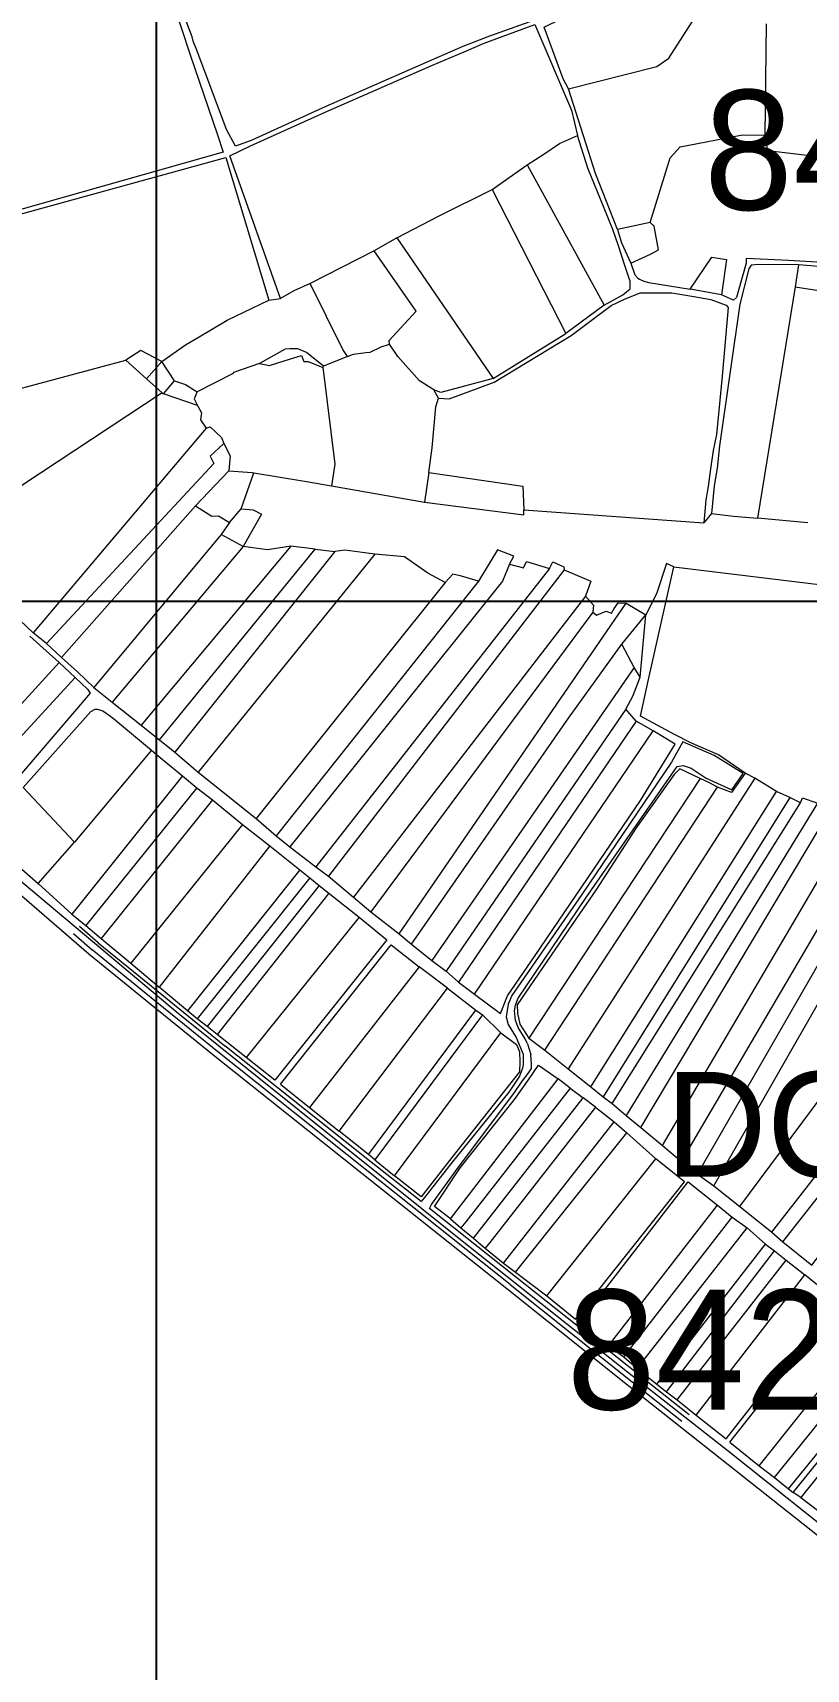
# Model space of a CAD drawing. Header units: metres. Extents: x 548946 to 557077, y 1838800 to 1845419.
# Drawn here: x 549917 to 550434, y 1841287 to 1842380 of the extents above; entities that cross this region are included whole.
import ezdxf
from ezdxf.enums import TextEntityAlignment as Align

# ---------------------------------------------------------------- set-up
doc = ezdxf.new("R2010")
doc.units = ezdxf.units.M
doc.header["$LTSCALE"] = 28
doc.linetypes.add('LONG_DASHED', pattern=[7.5, 6, -1.5])
for name, color, linetype, lineweight in [('10', 7, 'Continuous', 13), ('22', 7, 'Continuous', 13), ('46', 7, 'Continuous', 13), ('55', 7, 'Continuous', 35), ('60', 7, 'Continuous', 25)]:
    doc.layers.add(name, color=color, linetype=linetype, lineweight=lineweight)
doc.layers.add('61', color=7, linetype='Continuous')

msp = doc.modelspace()

# ---------------------------------------------------------------- linework, layer by layer
at = {"layer": '10'}
for p, q in [((550406.48, 1842311.29), (550407.37, 1842385.52)), ((550247.68, 1842291.4), (550298.97, 1842197.79)), ((550224.22, 1842274.98), (550273.49, 1842178.86)), ((550329.78, 1842253), (550307.96, 1842248.29)), ((550160.43, 1842242.75), (550145.49, 1842234.01)), ((550160.43, 1842242.75), (550224.95, 1842148.75)), ((550145.49, 1842234.01), (550102.6, 1842212.14)), ((550377.52, 1842204.7), (550356.59, 1842208.36)), ((550426.53, 1842209.92), (550401.41, 1842055.33)), ((550075.06, 1842201.11), (550082.73, 1842202.21)), ((550298.97, 1842197.79), (550273.49, 1842178.86)), ((550224.95, 1842148.75), (550273.49, 1842178.86)), ((549979.6, 1842160.91), (549993.34, 1842148.52)), ((549993.34, 1842148.52), (550003.46, 1842160.06)), ((550012, 1842147.25), (550003.46, 1842160.06)), ((550127.55, 1842163.33), (550111.47, 1842157.03)), ((550111.03, 1842156.11), (550111.47, 1842157.03)), ((550003.75, 1842139.15), (550004.62, 1842138.47)), ((550004.62, 1842138.47), (550012, 1842147.25)), ((550027.34, 1842130.62), (550004.62, 1842138.47)), ((550188.39, 1842135.48), (550185.16, 1842141.16)), ((550033.17, 1842115.62), (549917.58, 1841978.91)), ((550056.64, 1842061.74), (550065, 1842085.79)), ((550181.93, 1842085.82), (550179.1, 1842066.02)), ((550116.85, 1842077.06), (550179.1, 1842066.02)), ((550026.09, 1842063.55), (549936.59, 1841962.32)), ((550026.09, 1842063.55), (550036.96, 1842056.74)), ((550048.8, 1842052.48), (550056.64, 1842061.74)), ((550048.8, 1842052.48), (550043.12, 1842044.57)), ((550245.42, 1842060.93), (550365.61, 1842052.36)), ((550370.7, 1842058.43), (550365.61, 1842052.36)), ((550435.11, 1842052.41), (550401.41, 1842055.33)), ((550043.12, 1842044.57), (549958.02, 1841942.39)), ((550057.92, 1842036.45), (550043.12, 1842044.57)), ((550057.92, 1842036.45), (549970.28, 1841932.59)), ((550089.73, 1842036.65), (549989.65, 1841917.11)), ((550001.99, 1841907.25), (550105.92, 1842034.73)), ((550119.03, 1842033.18), (550012.14, 1841899.13)), ((550145.85, 1842031.28), (550027.84, 1841885.83)), ((550105.92, 1842034.73), (550089.73, 1842036.65)), ((550105.92, 1842034.73), (550119.03, 1842033.18)), ((550262.62, 1842021.73), (550106.52, 1841822.63)), ((550272.25, 1842020.91), (550114.98, 1841816.29)), ((550235.87, 1842024.65), (550245.16, 1842022.23)), ((550192.86, 1842012.35), (550066.49, 1841854.71)), ((550215.11, 1842013.37), (550079.88, 1841843.19)), ((549895.05, 1842000), (549917.58, 1841978.91)), ((550286.62, 1842003.35), (550131.65, 1841802.15)), ((550162, 1841777.75), (550313.78, 1841998.62)), ((550291.44, 1841992.68), (550143.14, 1841792.41)), ((550310.79, 1841971.25), (550326.83, 1841990.87)), ((550323.03, 1841949.15), (550326.83, 1841990.87)), ((549915.37, 1841976.63), (549934.87, 1841959.04)), ((549926.4, 1841971.71), (549917.58, 1841978.91)), ((549936.59, 1841962.32), (549926.4, 1841971.71)), ((549866.96, 1841884.35), (549934.87, 1841959.04)), ((549934.87, 1841959.04), (549945.54, 1841949.1)), ((550319.15, 1841955.78), (550184, 1841760.03)), ((549958.02, 1841942.39), (549970.28, 1841932.59)), ((549970.28, 1841932.59), (549989.65, 1841917.11)), ((550313.48, 1841927.81), (550193.43, 1841752.87)), ((550320.49, 1841919.82), (550313.48, 1841927.81)), ((549989.65, 1841917.11), (550000, 1841908.84)), ((550000, 1841908.84), (550001.99, 1841907.25)), ((549996.62, 1841900.36), (549945.28, 1841839.06)), ((549996.62, 1841900.36), (550000, 1841897.57)), ((550001.99, 1841907.25), (550012.14, 1841899.13)), ((550000, 1841897.57), (550017.34, 1841883.25)), ((550017.34, 1841883.25), (549943.36, 1841790.84)), ((550017.34, 1841883.25), (550026.97, 1841875.33)), ((550399.62, 1841881.83), (550274.95, 1841687.66)), ((549911.01, 1841875.51), (549945.28, 1841839.06)), ((550026.97, 1841875.33), (549952.69, 1841783.29)), ((550037.31, 1841867.33), (549962.98, 1841774.7)), ((550026.97, 1841875.33), (550037.31, 1841867.33)), ((550037.31, 1841867.33), (550057.38, 1841850.76)), ((550259.32, 1841700.15), (550374.84, 1841875.66)), ((550290.19, 1841675.46), (550414.2, 1841872.83)), ((550423.05, 1841868.79), (550298.32, 1841668.87)), ((550304.41, 1841664.33), (550430.2, 1841865.17)), ((550441.6, 1841864.94), (550313.73, 1841656.43)), ((549884.61, 1841843.05), (549920.85, 1841811.3)), ((550057.38, 1841850.76), (549982.77, 1841758.18)), ((550057.38, 1841850.76), (550075.67, 1841836.61)), ((549920.85, 1841811.3), (549945.28, 1841839.06)), ((550075.67, 1841836.61), (550001.83, 1841742.07)), ((550075.67, 1841836.61), (550095.82, 1841820.58)), ((549920.85, 1841811.3), (549943.36, 1841790.84)), ((550095.82, 1841820.58), (550020.63, 1841726.36)), ((550102.4, 1841815.25), (550027.21, 1841720.97)), ((550095.82, 1841820.58), (550102.4, 1841815.25)), ((550102.4, 1841815.25), (550108.7, 1841810.05)), ((550350.72, 1841625.71), (550463.11, 1841817.54)), ((550108.7, 1841810.05), (550033.82, 1841715.84)), ((550115.02, 1841804.85), (550040.55, 1841710.58)), ((550108.7, 1841810.05), (550115.02, 1841804.85)), ((550115.02, 1841804.85), (550135.27, 1841788.85)), ((549943.36, 1841790.84), (549952.69, 1841783.29)), ((550135.27, 1841788.85), (550059.97, 1841695.06)), ((549952.69, 1841783.29), (549962.98, 1841774.7)), ((549962.98, 1841774.7), (549982.77, 1841758.18)), ((549982.77, 1841758.18), (550000, 1841743.62)), ((550175.46, 1841755.77), (550102.28, 1841661.75)), ((550000, 1841743.62), (550001.83, 1841742.07)), ((550020.63, 1841726.36), (550001.83, 1841742.07)), ((550194.36, 1841741.43), (550213.22, 1841726.71)), ((550027.21, 1841720.97), (550020.63, 1841726.36)), ((550141.59, 1841630.27), (550213.22, 1841726.71)), ((550217.76, 1841723.62), (550145.91, 1841626.75)), ((550213.22, 1841726.71), (550217.76, 1841723.62)), ((550217.76, 1841723.62), (550230.07, 1841711.56)), ((550033.82, 1841715.84), (550027.21, 1841720.97)), ((550040.55, 1841710.58), (550033.82, 1841715.84)), ((550059.97, 1841695.06), (550040.55, 1841710.58)), ((550158.9, 1841616.19), (550230.07, 1841711.56)), ((550248.72, 1841708.16), (550259.32, 1841700.15)), ((550078.92, 1841679.93), (550059.97, 1841695.06)), ((550259.32, 1841700.15), (550274.95, 1841687.66)), ((550196.33, 1841587.35), (550268.21, 1841680.83)), ((550276.41, 1841674.75), (550268.21, 1841680.83)), ((550082.83, 1841677.45), (550102.28, 1841661.75)), ((550211.63, 1841574.37), (550285.1, 1841668.3)), ((550276.41, 1841674.75), (550285.1, 1841668.3)), ((550293.35, 1841661.89), (550285.1, 1841668.3)), ((550102.28, 1841661.75), (550121.96, 1841645.98)), ((550293.35, 1841661.89), (550305.64, 1841652.14)), ((550418.39, 1841572.02), (550491.64, 1841665.37)), ((550231.79, 1841557.76), (550305.64, 1841652.14)), ((550305.64, 1841652.14), (550314.18, 1841644.92)), ((550141.59, 1841630.27), (550121.96, 1841645.98)), ((550239.9, 1841551.76), (550314.18, 1841644.92)), ((550314.18, 1841644.92), (550333.53, 1841627.49)), ((550337.91, 1841636.41), (550350.72, 1841625.71)), ((550145.91, 1841626.75), (550141.59, 1841630.27)), ((550145.91, 1841626.75), (550158.9, 1841616.19)), ((550260.71, 1841535.97), (550333.53, 1841627.49)), ((550176.72, 1841602.18), (550158.9, 1841616.19)), ((550196.33, 1841587.35), (550185.6, 1841595.57)), ((550301.87, 1841502.66), (550374.79, 1841596.58)), ((550374.79, 1841596.58), (550384.51, 1841588.44)), ((550196.33, 1841587.35), (550203.21, 1841581.36)), ((550203.21, 1841581.36), (550211.63, 1841574.37)), ((550312.25, 1841495.16), (550384.51, 1841588.44)), ((550321.16, 1841487.43), (550394.53, 1841581.34)), ((550384.51, 1841588.44), (550394.53, 1841581.34)), ((550394.53, 1841581.34), (550406.89, 1841570.36)), ((550211.63, 1841574.37), (550219.6, 1841567.76)), ((550334.32, 1841476.97), (550406.89, 1841570.36)), ((550406.89, 1841570.36), (550412.85, 1841565.95)), ((550219.6, 1841567.76), (550231.79, 1841557.76)), ((550340.66, 1841471.84), (550412.85, 1841565.95)), ((550347.78, 1841466.52), (550420.53, 1841559.84)), ((550412.85, 1841565.95), (550420.53, 1841559.84)), ((550420.53, 1841559.84), (550432.97, 1841550.04)), ((550231.79, 1841557.76), (550239.9, 1841551.76)), ((550239.9, 1841551.76), (550260.71, 1841535.97)), ((550360.47, 1841456.23), (550432.97, 1841550.04)), ((550260.71, 1841535.97), (550279.89, 1841520.34)), ((550282.29, 1841517.93), (550301.87, 1841502.66)), ((550412.78, 1841414.57), (550486.8, 1841506.21)), ((550422.25, 1841406.95), (550484.35, 1841483.54)), ((550412.78, 1841414.57), (550422.25, 1841406.95)), ((550422.25, 1841406.95), (550425.28, 1841404.54))]:
    msp.add_line(p, q, dxfattribs=at)
for points in [[(550185.92, 1842542.83), (550249.44, 1842387.02), (550222.41, 1842377.49), (550204.65, 1842370.4), (550183.69, 1842361.34), (550113.16, 1842330.36), (550063.2, 1842307.68), (550052.83, 1842304.02), (550046.77, 1842314.94), (550026.93, 1842368.11), (550024.5, 1842374.03), (550023.87, 1842376.99), (550008.88, 1842416.35), (549978.26, 1842495.27), (550090.34, 1842546.2), (550147.68, 1842571.18), (550157.08, 1842574.36), (550167.95, 1842575.28)], [(549814.57, 1842420.31), (549832.83, 1842430.39), (549861.13, 1842444.18), (549966.47, 1842490.36), (549973.04, 1842490.62), (549979.32, 1842484.04), (550005.42, 1842415.88), (550016.78, 1842382.41), (550022.3, 1842365.68), (550040.67, 1842311.41), (550044.61, 1842299.92), (549857.19, 1842247.02), (549838.59, 1842235.76), (549791.97, 1842208.26), (549759.23, 1842197.04), (549698.72, 1842175.4), (549659.66, 1842161.14), (549597.97, 1842307.07), (549592.18, 1842321.84), (549594.94, 1842324.76), (549641.07, 1842345.22), (549697.1, 1842374.6), (549806.63, 1842418.24)], [(550320.49, 1841919.82), (550201.63, 1841745.43), (550212.41, 1841737.44), (550331.7, 1841913.43)]]:
    msp.add_lwpolyline(points, close=True, dxfattribs=at)
for points in [[(550275.18, 1842342.13), (550271.68, 1842348.85), (550258.95, 1842383.32), (550317.06, 1842412.14), (550357.49, 1842431.91), (550384.5, 1842444.13), (550422.68, 1842460.45), (550427.49, 1842461.66), (550439.31, 1842467.29), (550442.78, 1842466.23), (550451.73, 1842469.04), (550454.41, 1842470.14), (550457.83, 1842473.47)], [(550275.18, 1842342.13), (550334.14, 1842357.18), (550342.33, 1842362.64), (550361.93, 1842393.27), (550364.73, 1842397.27), (550366.78, 1842399.58), (550370.6, 1842411.11), (550394.67, 1842414.92)], [(550082.73, 1842202.21), (550049.03, 1842297.45), (550062.81, 1842304.03), (550114.57, 1842327.53), (550184.42, 1842357.91), (550205.47, 1842366.82), (550218.89, 1842372.67), (550252.66, 1842385.12), (550277.1, 1842327.99), (550281.3, 1842311.03)], [(550307.96, 1842248.29), (550293.17, 1842285.65), (550288.48, 1842300.44), (550275.18, 1842342.13)], [(550247.68, 1842291.4), (550258.73, 1842298.49), (550269.2, 1842305.69), (550281.3, 1842311.03)], [(550298.97, 1842197.79), (550311.55, 1842204.7), (550316.45, 1842208.58), (550316.48, 1842213.69), (550315.52, 1842216.2), (550312.8, 1842224.21), (550308.57, 1842237.28), (550304.76, 1842248.24), (550299.1, 1842262.46), (550288.12, 1842289.22), (550281.3, 1842311.03)], [(550329.78, 1842253), (550343.16, 1842296.12), (550349.78, 1842303.39), (550391.52, 1842311.53), (550406.48, 1842311.29)], [(550455.43, 1842295.31), (550408.47, 1842300.78), (550406.48, 1842311.29)], [(549793.29, 1842206.23), (549839.31, 1842234.51), (549858.55, 1842244.69), (550046.36, 1842296.37), (550075.06, 1842201.11)], [(550160.43, 1842242.75), (550188.83, 1842257.31), (550224.22, 1842274.98), (550247.68, 1842291.4)], [(550307.96, 1842248.29), (550310.71, 1842239.28), (550316.79, 1842225.69)], [(550316.79, 1842225.69), (550330.06, 1842231.79), (550335.42, 1842234.74), (550332.38, 1842250.39), (550329.78, 1842253)], [(550155.53, 1842171.61), (550155.51, 1842174.12), (550173.35, 1842193.65), (550145.49, 1842234.01)], [(550316.79, 1842225.69), (550319.48, 1842218.03), (550321.49, 1842215.75), (550322.55, 1842215.02), (550325.52, 1842213.73), (550328.82, 1842212.91), (550356.59, 1842208.36)], [(550356.59, 1842208.36), (550371.02, 1842229.83), (550380.7, 1842228.1), (550377.52, 1842204.7)], [(550448.71, 1842225.98), (550422.16, 1842227.55), (550393.99, 1842228.91), (550393.81, 1842225.86), (550388.64, 1842206.77), (550387.48, 1842202.86), (550385.35, 1842201.05), (550377.52, 1842204.7)], [(550428.94, 1842224.64), (550402.09, 1842224.89), (550397.29, 1842224.5), (550395.57, 1842221.98), (550389.69, 1842198.32), (550376.07, 1842103.78), (550374.62, 1842088.88), (550372.48, 1842077.08), (550370.7, 1842058.43)], [(550501.77, 1842214.65), (550489.66, 1842216.59), (550452.71, 1842222.6), (550434.52, 1842224.25), (550428.94, 1842224.64), (550426.53, 1842209.92)], [(550102.6, 1842212.14), (550091.71, 1842207.24), (550082.73, 1842202.21)], [(550127.55, 1842163.33), (550124.52, 1842168.03), (550102.6, 1842212.14)], [(550188.39, 1842135.48), (550195.42, 1842135.04), (550214.3, 1842142.11), (550225.55, 1842146.23), (550276.96, 1842177.5), (550303.66, 1842197.43), (550312.68, 1842201.67), (550323.04, 1842206.01), (550344.29, 1842206.04), (550358.83, 1842203.49), (550370.26, 1842201.39), (550380.51, 1842197.81), (550381.84, 1842196.16), (550377.94, 1842150.38), (550373.97, 1842111.24), (550371.87, 1842100.55), (550370.06, 1842088.37), (550368.42, 1842076.62), (550366.92, 1842067.69), (550365.61, 1842052.36)], [(550426.53, 1842209.92), (550461.08, 1842204.55), (550496.14, 1842195.32)], [(550003.46, 1842160.06), (550019.46, 1842171.31), (550028.54, 1842176.65), (550047.15, 1842187.74), (550075.06, 1842201.11)], [(550127.55, 1842163.33), (550131.59, 1842165.03), (550139.84, 1842166.02), (550142.69, 1842166.34), (550150.08, 1842169.95), (550155.53, 1842171.61)], [(550185.16, 1842141.16), (550175.58, 1842147.08), (550161.21, 1842163.33), (550155.53, 1842171.61)], [(549825.66, 1842118.92), (549843.28, 1842124.44), (549979.6, 1842160.91)], [(550003.46, 1842160.06), (549989.54, 1842167.51), (549979.6, 1842160.91)], [(550111.47, 1842157.03), (550100.18, 1842166.16), (550094.45, 1842168.46), (550089.16, 1842168.52), (550085.95, 1842168.25), (550068.85, 1842158.8)], [(550068.85, 1842158.8), (550075.54, 1842157.51), (550085.88, 1842160.82), (550096.95, 1842164.19), (550098.42, 1842160.02), (550101.29, 1842160.03), (550111.03, 1842156.11)], [(550068.85, 1842158.8), (550051.31, 1842152.71), (550050.74, 1842151.93), (550027.13, 1842139.89)], [(550111.03, 1842156.11), (550111.31, 1842154.51), (550119.04, 1842091.5), (550116.85, 1842077.06)], [(549993.34, 1842148.52), (550003.75, 1842139.15), (549852.81, 1842039.53)], [(550012, 1842147.25), (550019.37, 1842144.77), (550027.13, 1842139.89)], [(550027.13, 1842139.89), (550026.82, 1842139.35), (550025.11, 1842135.15), (550027.34, 1842130.62)], [(550224.95, 1842148.75), (550189.94, 1842139.33), (550185.16, 1842141.16)], [(550027.34, 1842130.62), (550030.12, 1842125.88), (550029.31, 1842121.2), (550033.17, 1842115.62)], [(550181.93, 1842085.82), (550184.14, 1842102.4), (550186.64, 1842129.82), (550188.39, 1842135.48)], [(550033.17, 1842115.62), (550035.86, 1842116.35), (550043.51, 1842109.34), (550044.92, 1842105.27)], [(550044.92, 1842105.27), (550035.76, 1842096.87), (550038.27, 1842091.84), (549926.4, 1841971.71)], [(550044.92, 1842105.27), (550049.11, 1842097.1), (550048.28, 1842086.99), (550026.09, 1842063.55)], [(550048.28, 1842086.99), (550063.98, 1842086.03), (550065, 1842085.79)], [(550065, 1842085.79), (550098.87, 1842080.15), (550116.85, 1842077.06)], [(550181.93, 1842085.82), (550244.66, 1842076.7), (550245.42, 1842060.93)], [(550056.64, 1842061.74), (550064.46, 1842060.97), (550070.22, 1842058.01), (550057.92, 1842036.45)], [(550179.1, 1842066.02), (550245.28, 1842057.61), (550245.42, 1842060.93)], [(550036.96, 1842056.74), (550041.31, 1842057), (550048.8, 1842052.48)], [(550370.7, 1842058.43), (550385.47, 1842056.71), (550401.41, 1842055.33)], [(550089.73, 1842036.65), (550074.07, 1842034.19), (550057.92, 1842036.45)], [(550145.85, 1842031.28), (550125.74, 1842033.97), (550119.03, 1842033.18)], [(550192.86, 1842012.35), (550181.29, 1842018.76), (550165.67, 1842029.57), (550145.85, 1842031.28)], [(550235.87, 1842024.65), (550238.72, 1842030.05), (550227.84, 1842034.36), (550215.11, 1842013.37)], [(550235.87, 1842024.65), (550231.2, 1842013.42), (550089, 1841835.85)], [(550215.11, 1842013.37), (550203.76, 1842016.68), (550198, 1842018.03), (550192.86, 1842012.35)], [(550245.16, 1842022.23), (550247.17, 1842026.56), (550262.62, 1842021.73)], [(550262.62, 1842021.73), (550264.81, 1842026.21), (550271.98, 1842022.91), (550272.25, 1842020.91)], [(550272.25, 1842020.91), (550290.06, 1842013.26), (550286.62, 1842003.35)], [(550393.3, 1841885.17), (550375.43, 1841897.37), (550356.94, 1841905.29), (550346.06, 1841910.94), (550323.31, 1841923.19), (550328.72, 1841947.72), (550345.48, 1842023)], [(550345.48, 1842023), (550340.61, 1842025.09), (550334, 1842004.98), (550326.83, 1841990.87)], [(550345.48, 1842023), (550451.87, 1842010.08), (550543.29, 1841999.15)], [(550286.62, 1842003.35), (550292.01, 1841997.21), (550291.44, 1841992.68)], [(550291.44, 1841992.68), (550293.8, 1841990.55), (550300.39, 1841993.27), (550304.03, 1841991.87), (550305.67, 1841995), (550308.44, 1841998.8), (550313.78, 1841998.62), (550326.83, 1841990.87)], [(550170.4, 1841770.84), (550275.26, 1841921.81), (550310.79, 1841971.25)], [(550313.48, 1841927.81), (550318.08, 1841936.48), (550323.03, 1841949.15), (550319.15, 1841955.78), (550310.79, 1841971.25)], [(549958.02, 1841942.39), (549947.21, 1841952.88), (549936.59, 1841962.32)], [(549853.29, 1841869.15), (549863.5, 1841859.7), (549945.54, 1841949.1)], [(549945.54, 1841949.1), (549953.93, 1841941.29), (549955.74, 1841938.52), (549887.37, 1841858.89), (549877.72, 1841848.55)], [(549911.01, 1841875.51), (549956.18, 1841926.19), (549959.01, 1841927.78), (549960.25, 1841927.88), (549964.2, 1841926.78), (549969.34, 1841923.17), (549971.32, 1841921.52), (549996.62, 1841900.36)], [(550212.41, 1841737.44), (550229.84, 1841724.52), (550234.49, 1841736.33), (550252.97, 1841763.37), (550323.29, 1841866.72), (550346.37, 1841904.35), (550331.7, 1841913.43)], [(550012.14, 1841899.13), (550027.84, 1841885.83), (550066.49, 1841854.71), (550079.88, 1841843.19), (550089, 1841835.85)], [(550363.06, 1841881.51), (550349.57, 1841887.99), (550345.72, 1841884.21), (550320.43, 1841848.58), (550293.5, 1841806.95), (550280.44, 1841788.24), (550240.88, 1841730.24), (550241.17, 1841724.85), (550242.68, 1841717.51), (550248.72, 1841708.16)], [(549823.51, 1841877.83), (549841.98, 1841861.87), (549954.72, 1841764.44), (550000, 1841727.69)], [(550374.84, 1841875.66), (550369.35, 1841878.63), (550363.06, 1841881.51), (550248.72, 1841708.16)], [(550393.3, 1841885.17), (550384.13, 1841872.16), (550374.84, 1841875.66)], [(550430.2, 1841865.17), (550423.05, 1841868.79), (550414.2, 1841872.83), (550399.62, 1841881.83), (550393.3, 1841885.17)], [(550430.2, 1841865.17), (550431.63, 1841868.61), (550441.6, 1841864.94)], [(550274.95, 1841687.66), (550290.19, 1841675.46), (550298.32, 1841668.87), (550304.41, 1841664.33), (550313.73, 1841656.43), (550323.48, 1841648.46), (550444.03, 1841850.06)], [(550089, 1841835.85), (550106.52, 1841822.63), (550114.98, 1841816.29), (550131.65, 1841802.15), (550143.14, 1841792.41), (550162, 1841777.75), (550170.4, 1841770.84), (550184, 1841760.03), (550193.43, 1841752.87), (550201.63, 1841745.43)], [(550323.48, 1841648.46), (550337.91, 1841636.41), (550450.57, 1841827.98)], [(550350.72, 1841625.71), (550361.39, 1841617.21), (550476.38, 1841816.84)], [(550361.39, 1841617.21), (550372.37, 1841609.35), (550487.35, 1841810.66)], [(550135.27, 1841788.85), (550153.83, 1841773.71), (550078.92, 1841679.93)], [(550082.83, 1841677.45), (550156.73, 1841770.32), (550175.46, 1841755.77)], [(550121.96, 1841645.98), (550194.36, 1841741.43), (550175.46, 1841755.77)], [(550000, 1841727.69), (550039.78, 1841695.41), (550137.11, 1841617.88), (550233.97, 1841540.76), (550315.62, 1841475.68), (550472.43, 1841351.48)], [(550230.07, 1841711.56), (550240.39, 1841703.86), (550242.58, 1841699.04), (550242.79, 1841692.34), (550242.58, 1841685.58), (550197.28, 1841628.38), (550176.72, 1841602.18)], [(550185.6, 1841595.57), (550202.92, 1841621.55), (550239.22, 1841667.08), (550248.94, 1841680.96), (550255.23, 1841690), (550268.21, 1841680.83)], [(550389.68, 1841595.72), (550458.26, 1841687.8), (550460.7, 1841687.77)], [(550276.41, 1841674.75), (550206.57, 1841585.29), (550203.21, 1841581.36)], [(550372.37, 1841609.35), (550389.68, 1841595.72), (550410.93, 1841578.49), (550483.72, 1841671.48)], [(550293.35, 1841661.89), (550222.76, 1841571.61), (550219.6, 1841567.76)], [(550410.93, 1841578.49), (550418.39, 1841572.02), (550437.8, 1841556.33), (550510.08, 1841651.16)], [(550279.89, 1841520.34), (550352.59, 1841612), (550333.53, 1841627.49)], [(550282.29, 1841517.93), (550355.11, 1841612.01), (550374.79, 1841596.58)], [(550380.42, 1841440.47), (550453.24, 1841533.48), (550432.97, 1841550.04)], [(550382.98, 1841438.11), (550456.16, 1841531.04), (550476.19, 1841514.53)], [(550402.59, 1841422.45), (550463.58, 1841498.76), (550476.19, 1841514.53)], [(550301.87, 1841502.66), (550312.25, 1841495.16), (550321.16, 1841487.43), (550334.32, 1841476.97), (550340.66, 1841471.84), (550347.78, 1841466.52), (550360.47, 1841456.23), (550380.42, 1841440.47)], [(550430.46, 1841401.23), (550425.28, 1841404.54), (550487.38, 1841481.32)], [(550491.36, 1841477.09), (550430.46, 1841401.23), (550442.4, 1841392.01), (550449.28, 1841386.01)], [(550382.98, 1841438.11), (550402.59, 1841422.45), (550412.78, 1841414.57)]]:
    msp.add_lwpolyline(points, dxfattribs=at)
at = {"layer": '22', "linetype": 'LONG_DASHED'}
for p, q in [((550343.91, 1841892.51), (550284.1, 1841804.04)), ((550284.1, 1841804.04), (550237.4, 1841736.47)), ((549944.42, 1841777.97), (549956.93, 1841767.16)), ((549961.02, 1841771.71), (549948.46, 1841782.58)), ((550000, 1841732.2), (549956.93, 1841767.16)), ((549961.02, 1841771.71), (550000, 1841740.1)), ((550000, 1841740.1), (550045.72, 1841703.03)), ((550237.4, 1841736.47), (550234.86, 1841730.87)), ((550041.96, 1841698.15), (550000, 1841732.2)), ((550234.86, 1841730.87), (550233.55, 1841722.27)), ((550233.55, 1841722.27), (550234.87, 1841717.18)), ((550139.29, 1841620.62), (550041.96, 1841698.15)), ((550242.46, 1841682.62), (550235.24, 1841672.09)), ((550235.24, 1841672.09), (550197.52, 1841625.27)), ((550197.52, 1841625.27), (550179.02, 1841601.53)), ((550236.15, 1841543.5), (550139.29, 1841620.62)), ((550179.02, 1841601.53), (550176.69, 1841598.88)), ((550236.15, 1841543.5), (550317.79, 1841478.42)), ((550321.68, 1841483.54), (550355.87, 1841456.72)), ((550317.79, 1841478.42), (550350.92, 1841452.18))]:
    msp.add_line(p, q, dxfattribs=at)
at = {"layer": '22'}
msp.add_line((550247.79, 1841704.37), (550249.99, 1841697.21), dxfattribs=at)
msp.add_lwpolyline([(550347.9, 1841889.44), (550351.88, 1841890.23), (550357.13, 1841888.52), (550367.27, 1841881.68), (550384.24, 1841873.92), (550391.96, 1841884.97), (550375.32, 1841895.21), (550372.52, 1841896.78), (550351.59, 1841905.97), (550343.91, 1841892.51)], dxfattribs=at)
at = {"layer": '22', "linetype": 'LONG_DASHED'}
for points in [[(550247.79, 1841704.37), (550246.26, 1841707.55), (550241.48, 1841715.26), (550239.77, 1841720.06), (550239.18, 1841726.35), (550239.79, 1841730.03), (550241.52, 1841734.82), (550286.96, 1841802.09), (550347.9, 1841889.44)], [(550234.87, 1841717.18), (550240.21, 1841708.52), (550244.94, 1841697.32), (550244.92, 1841690.59)], [(550176.69, 1841598.88), (550143.36, 1841625.3), (550045.72, 1841703.03)], [(550244.92, 1841690.59), (550244.56, 1841688.04), (550242.46, 1841682.62)], [(550250.4, 1841687.82), (550250.54, 1841690.76), (550249.99, 1841697.21)], [(550182.25, 1841594.4), (550183.75, 1841597.07), (550201.73, 1841621.98), (550237.96, 1841670.11), (550244.56, 1841679.46)], [(550244.56, 1841679.46), (550248.31, 1841684.36), (550250.4, 1841687.82)], [(550321.68, 1841483.54), (550239.75, 1841548.67), (550182.25, 1841594.4)]]:
    msp.add_lwpolyline(points, dxfattribs=at)
at = {"layer": '46'}
msp.add_lwpolyline([(551331.64, 1840662.06), (551216.15, 1840756.13), (551170.99, 1840793.79), (551021.2, 1840915.07), (550868.57, 1841039.41), (550814.61, 1841084.02), (550710.99, 1841167.64), (550664.92, 1841204.56), (550643.33, 1841222.37), (550526.39, 1841317.04), (550381.87, 1841432.13), (550314.6, 1841485.03), (550204.08, 1841572.5), (550014.42, 1841724.51), (549853.1, 1841859.96), (549743.71, 1841954.97), (549698.62, 1841992.3)], dxfattribs=at)
at = {"layer": '60'}
for p, q in [((550000, 1841000), (550000, 1844000)), ((549000, 1842000), (552000, 1842000))]:
    msp.add_line(p, q, dxfattribs=at)

# ---------------------------------------------------------------- texts
at = {"layer": '55'}
for s, p in [('845548-9', (550591.72, 1842261.39)), ('842548-3', (550500, 1841460))]:
    msp.add_text(s, height=80, dxfattribs=at).set_placement(p, align=Align.CENTER)
at = {"layer": '61'}
msp.add_text('DC-10', height=70, dxfattribs=at).set_placement((550475.32, 1841615.57), align=Align.CENTER)

doc.saveas('drawing.dxf')
